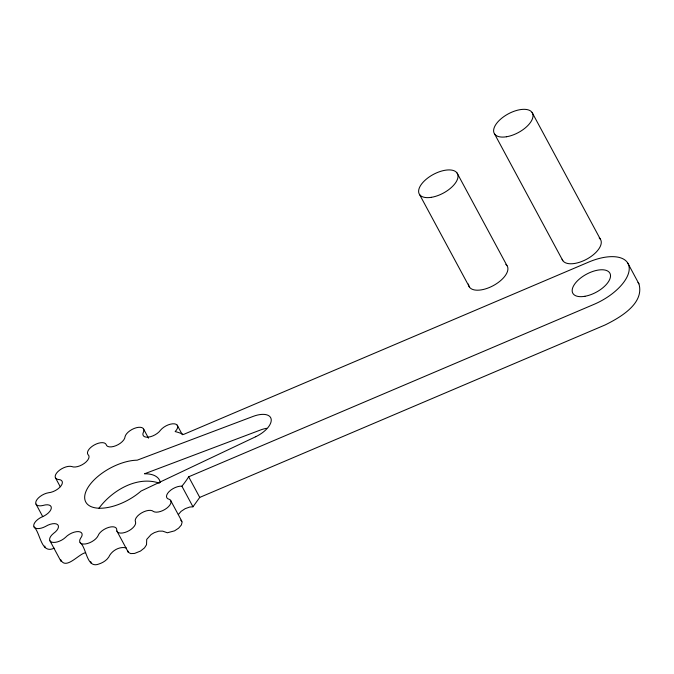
<?xml version="1.0" encoding="UTF-8"?>
<svg xmlns="http://www.w3.org/2000/svg" width="674" height="674" viewBox="0 0 674 674"><rect width="100%" height="100%" fill="white"/><g stroke="black" fill="none" stroke-linecap="round" stroke-linejoin="round"><path stroke-width="1.01" d="M60.711 559.664C65.757 570.558 78.85 553.674 85.64 552.672M178.357 514.515L181.095 511.364L185.182 508.668L189.689 507.05L192.975 506.789L199.74 497.412L605.067 324.978C619.802 317.681 644.647 303.654 638.935 283.847L627.856 263.239M98.994 508.188C112.053 490.47 137.184 475.558 159.384 483.157M188.661 476.804L593.988 304.37A41.62 20.22 -28.3 0 0 629.145 267.14A41.62 20.22 -28.3 0 0 588.714 262.076L183.395 434.511A84.798 41.198 -28.3 0 0 175.147 431.571A10.405 5.055 -28.3 0 0 174.296 423.82A10.405 5.055 -28.3 0 0 160.606 430.079A10.405 5.055 -28.3 0 1 148.238 437.14A10.405 5.055 -28.3 0 1 143.562 431.84A10.405 5.055 -28.3 0 0 136.317 427.737A10.405 5.055 -28.3 0 0 125.035 436.744A10.405 5.055 -28.3 0 1 115.979 445.674A10.405 5.055 -28.3 0 1 106.147 444.486A10.405 5.055 -28.3 0 0 94.217 445.009A10.405 5.055 -28.3 0 0 88.024 454.621A10.405 5.055 -28.3 0 1 84.427 463.316A10.405 5.055 -28.3 0 1 71.756 466.526A10.405 5.055 -28.3 0 0 57.972 471.539A10.405 5.055 -28.3 0 0 58.326 479.492A10.405 5.055 -28.3 0 1 61.022 485.895A10.405 5.055 -28.3 0 1 48.52 492.745A10.405 5.055 -28.3 0 0 36.135 501.068A10.405 5.055 -28.3 0 0 42.951 505.475A10.405 5.055 -28.3 0 1 51.317 508.078A10.405 5.055 -28.3 0 1 41.931 516.941A10.405 5.055 -28.3 0 0 33.869 526.605A10.405 5.055 -28.3 0 0 45.537 526.436A10.405 5.055 -28.3 0 1 57.593 524.608A10.405 5.055 -28.3 0 1 53.541 533.395A10.405 5.055 -28.3 0 0 51.713 542.123A10.405 5.055 -28.3 0 0 65.471 537.414A10.405 5.055 -28.3 0 1 78.369 531.601A10.405 5.055 -28.3 0 1 80.61 538.231A10.405 5.055 -28.3 0 0 85.446 543.952A10.405 5.055 -28.3 0 0 98.05 535.805A10.405 5.055 -28.3 0 1 108.733 527.38A10.405 5.055 -28.3 0 1 116.737 530.295A10.405 5.055 -28.3 0 0 127.1 531.651A10.405 5.055 -28.3 0 0 135.558 522.013A10.405 5.055 -28.3 0 1 141.515 512.956A10.405 5.055 -28.3 0 1 153.386 511.456A10.405 5.055 -28.3 0 0 166.823 508.145A10.405 5.055 -28.3 0 0 169.149 499.274A10.405 5.055 -28.3 0 1 168.955 491.742A10.405 5.055 -28.3 0 1 181.896 486.181A84.798 41.198 -28.3 0 0 188.661 476.804L199.74 497.412M54.164 548.156C40.954 554.677 40.507 532.797 34.037 526.958M126.308 547.937C119.483 546.092 111.555 550.768 108.758 557.078C106.475 560.532 102.718 562.782 98.842 564.037C86.373 568.94 86.761 547.583 80.113 542.621M180.767 520.143L182.115 522.131L181.348 525.021L178.627 528.155L174.566 530.842L167.354 532.772L162.678 531.137L158.904 531.137L154.413 532.603L151.145 534.507L146.721 539.385L146.519 544.735L144.522 547.861L140.521 551.046L134.581 553.438L130.705 553.598L128.313 552.292L116.905 531.087M638 282.499L638.935 283.847M532.072 112.423L600.315 239.127M494.59 133.974L562.824 260.678M457.073 173.007L506.949 265.573M419.573 194.542L469.458 287.107M170.53 500.26L181.896 521.339M35.992 504.101L42.774 516.697M49.994 540.885L61.09 561.518M177.195 425.159L182.359 434.764M181.896 486.181L192.975 506.789M143.688 429.22L148.499 438.176M55.386 477.689L60.247 486.729M91.167 563.194L90.712 561.627M128.195 552.099L127.816 550.894M45.158 547.642L44.779 546.033M505.837 264.385A21.644 10.59 -28.3 0 1 492.854 285.86A21.644 10.59 -28.3 0 1 468.497 284.049M160.336 482.5A37.66 18.299 -28.3 0 0 144.531 473.788L260.509 429.995A20.085 9.756 -28.3 0 1 266.66 428.302M599.194 237.939A21.644 10.616 -28.3 0 1 587.652 258.664A21.644 10.616 -28.3 0 1 562.124 259.246M255.724 436.718L141.06 491.051A37.66 18.299 -28.3 0 1 95.144 507.825A37.66 18.299 -28.3 0 1 91.95 482.188A37.66 18.299 -28.3 0 1 137.21 460.174L253.188 416.38A20.085 9.756 -28.3 0 1 271.209 419.422A20.085 9.756 -28.3 0 1 255.724 436.718M431.385 197.322A21.644 10.59 -28.3 0 0 457.764 174.431A21.644 10.59 -28.3 0 0 425.825 179.57A21.644 10.59 -28.3 0 0 431.385 197.322M584.922 296.29A21.071 10.236 -28.3 0 0 610.214 273.939A21.071 10.236 -28.3 0 0 578.915 279.44A21.071 10.236 -28.3 0 0 584.922 296.29M506.401 136.771A21.644 10.616 -28.3 0 0 532.772 113.855A21.644 10.616 -28.3 0 0 500.816 118.978A21.644 10.616 -28.3 0 0 506.401 136.771"/></g></svg>
